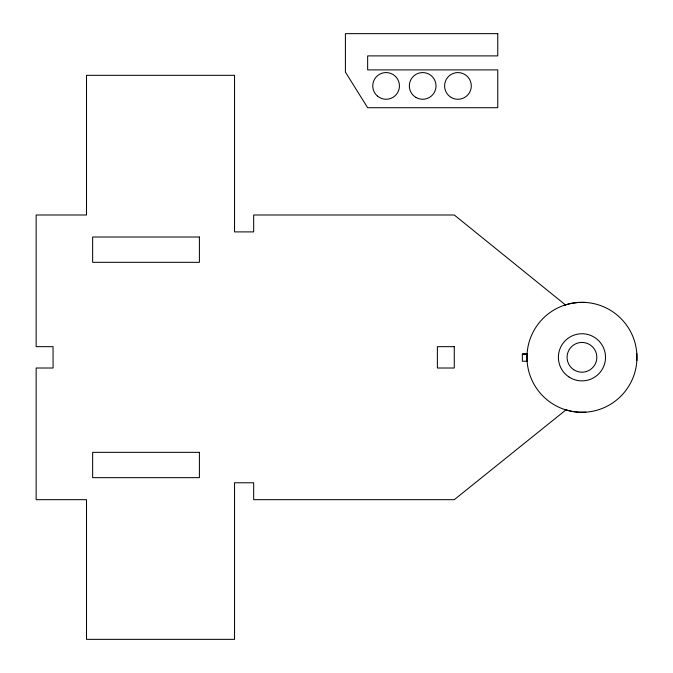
<?xml version="1.0" encoding="UTF-8"?>
<svg xmlns="http://www.w3.org/2000/svg" width="673" height="673" viewBox="0 0 673 673"><rect width="100%" height="100%" fill="white"/><g stroke="black" fill="none" stroke-linecap="round" stroke-linejoin="round"><path stroke-width="1.01" d="M563.974 305.349L570.906 303.447L578.031 302.471L585.224 302.429M585.88 412.17L578.687 412.213L571.545 411.312L564.588 409.495M522.357 354.048L527.06 354.048L527.102 361.241L522.357 361.241L522.357 354.048L527.06 354.048M636.801 353.392L636.851 360.593A54.993 54.993 0 0 1 551.675 403.22A54.993 54.993 0 0 1 557.345 308.141A54.993 54.993 0 0 1 636.851 360.593M565.48 304.936L454.275 214.998L253.671 214.998L253.671 231.899L234.541 231.899L234.541 75.326L86.506 75.326L86.506 214.998L36.149 214.998L36.149 346.662L53.058 346.662L53.058 368.013L36.149 368.013L36.149 499.677L86.506 499.677L86.506 639.35L234.541 639.35L234.541 482.777L253.671 482.777L253.671 499.677L454.275 499.677L565.48 410.269L565.48 409.731M497.759 33.65L345.409 33.65L345.409 72.129L367.651 107.714L497.759 107.714L497.759 69.899L367.651 69.899L367.651 55.893L497.759 55.893L497.759 33.65M199.401 237.014L92.647 237.014L92.647 262.327L199.401 262.327L199.401 237.014M454.275 346.662L437.374 346.662L437.374 368.013L454.275 368.013L454.275 346.662M199.401 452.349L92.647 452.349L92.647 477.662L199.401 477.662L199.401 452.349M568.979 376.989A23.572 23.572 0 0 0 605.481 358.717A23.572 23.572 0 0 0 571.402 336.239A23.572 23.572 0 0 0 568.979 376.989M573.766 369.729A14.865 14.865 0 0 0 596.8 358.204A14.865 14.865 0 0 0 575.297 344.021A14.865 14.865 0 0 0 573.766 369.729M377.528 96.138A13.342 13.342 0 0 0 399.249 88.23A13.342 13.342 0 0 0 381.541 73.374A13.342 13.342 0 0 0 377.528 96.138M415.998 97.476A13.342 13.342 0 0 0 436.02 85.917A13.342 13.342 0 0 0 415.998 74.358A13.342 13.342 0 0 0 415.998 97.476M451.272 97.476A13.342 13.342 0 0 0 471.293 85.917A13.342 13.342 0 0 0 451.272 74.358A13.342 13.342 0 0 0 451.272 97.476"/></g></svg>
